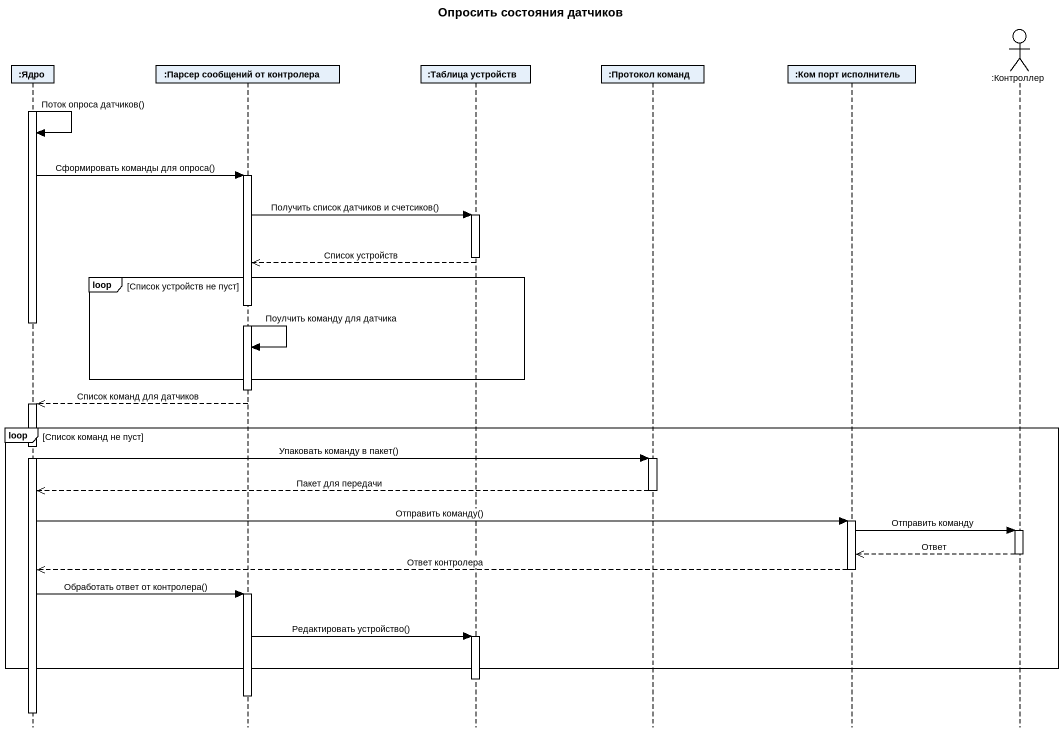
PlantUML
@startuml
title Опросить состояния датчиков
hide footbox
participant ":Ядро" as Ядро
participant ":Парсер сообщений от контролера" as Парсер_сообщений_от
participant ":Таблица устройств" as Таблица_устройств
participant ":Протокол команд" as Протокол_команд
participant ":Ком порт исполнитель" as Ком_порт_исполнитель
actor ":Контроллер" as Контроллер

activate Ядро
Ядро -> Ядро : Поток опроса датчиков()
Ядро -> Парсер_сообщений_от : Сформировать команды для опроса()
activate Парсер_сообщений_от
Парсер_сообщений_от -> Таблица_устройств : Получить список датчиков и счетсиков()
activate Таблица_устройств
deactivate Таблица_устройств
Таблица_устройств -->> Парсер_сообщений_от : Список устройств
loop Список устройств не пуст
  deactivate Ядро
  Парсер_сообщений_от -> Парсер_сообщений_от : Поулчить команду для датчика
end
deactivate Парсер_сообщений_от
Парсер_сообщений_от -->> Ядро : Список команд для датчиков
activate Ядро
loop Список команд не пуст
  Ядро -> Протокол_команд : Упаковать команду в пакет()
  activate Протокол_команд
  Протокол_команд -->> Ядро : Пакет для передачи
  deactivate Протокол_команд
  Ядро -> Ком_порт_исполнитель : Отправить команду()
  activate Ком_порт_исполнитель
  Ком_порт_исполнитель -> Контроллер : Отправить команду
  activate Контроллер
  Контроллер -->> Ком_порт_исполнитель : Ответ
  deactivate Контроллер
  Ком_порт_исполнитель -->> Ядро : Ответ контролера
  deactivate Ком_порт_исполнитель
  Ядро -> Парсер_сообщений_от : Обработать ответ от контролера()
  activate Парсер_сообщений_от
  Парсер_сообщений_от -> Таблица_устройств : Редактировать устройство()
  activate Таблица_устройств
end
deactivate Таблица_устройств
deactivate Парсер_сообщений_от
deactivate Ядро
@enduml
